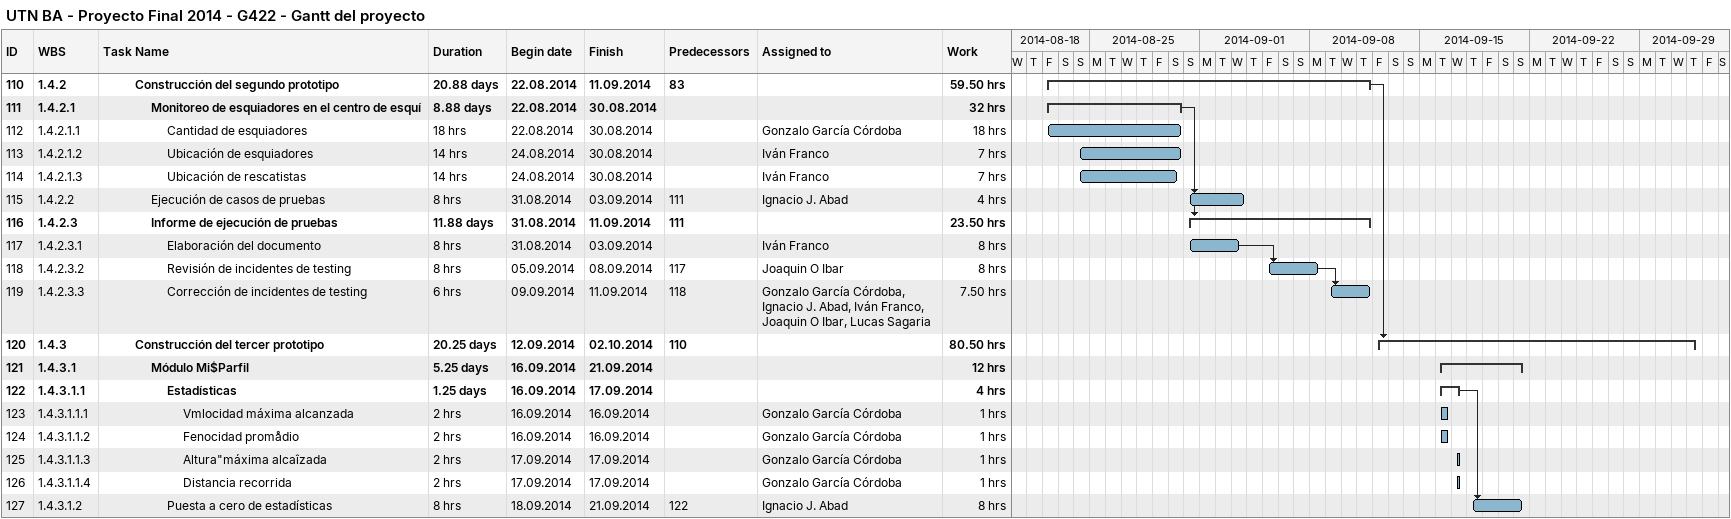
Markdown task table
UTN BA - Proyecto Final 2014 - G422 - Gantt del proyecto

| ID | WBS | Task | Duration | Start | Finish | Predecessors | Resources | Work (h) |
|---|---|---|---|---|---|---|---|---|
| 110 | 1.4.2 | **Construcción del segundo prototipo** | 20.88d | 2014-08-22 | 2014-09-11 | 83 |  | 59.50 |
| 111 | 1.4.2.1 | **Monitoreo de esquiadores en el centro de esquí** | 8.88d | 2014-08-22 | 2014-08-30 |  |  | 32 |
| 112 | 1.4.2.1.1 | Cantidad de esquiadores | 18h | 2014-08-22 | 2014-08-30 |  | Gonzalo García Córdoba | 18 |
| 113 | 1.4.2.1.2 | Ubicación de esquiadores | 14h | 2014-08-24 | 2014-08-30 |  | Iván Franco | 7 |
| 114 | 1.4.2.1.3 | Ubicación de rescatistas | 14h | 2014-08-24 | 2014-08-30 |  | Iván Franco | 7 |
| 115 | 1.4.2.2 | Ejecución de casos de pruebas | 8h | 2014-08-31 | 2014-09-03 | 111 | Ignacio J. Abad | 4 |
| 116 | 1.4.2.3 | **Informe de ejecución de pruebas** | 11.88d | 2014-08-31 | 2014-09-11 | 111 |  | 23.50 |
| 117 | 1.4.2.3.1 | Elaboración del documento | 8h | 2014-08-31 | 2014-09-03 |  | Iván Franco | 8 |
| 118 | 1.4.2.3.2 | Revisión de incidentes de testing | 8h | 2014-09-05 | 2014-09-08 | 117 | Joaquin O Ibar | 8 |
| 119 | 1.4.2.3.3 | Corrección de incidentes de testing | 6h | 2014-09-09 | 2014-09-11 | 118 | Gonzalo García Córdoba, Ignacio J. Abad, Iván Franco, Joaquin O Ibar, Lucas Sagaria | 7.50 |
| 120 | 1.4.3 | **Construcción del tercer prototipo** | 20.25d | 2014-09-12 | 2014-10-02 | 110 |  | 80.50 |
| 121 | 1.4.3.1 | **Módulo Mi$Parfil** | 5.25d | 2014-09-16 | 2014-09-21 |  |  | 12 |
| 122 | 1.4.3.1.1 | **Estadísticas** | 1.25d | 2014-09-16 | 2014-09-17 |  |  | 4 |
| 123 | 1.4.3.1.1.1 | Vmlocidad máxima alcanzada | 2h | 2014-09-16 | 2014-09-16 |  | Gonzalo García Córdoba | 1 |
| 124 | 1.4.3.1.1.2 | Fenocidad promådio | 2h | 2014-09-16 | 2014-09-16 |  | Gonzalo García Córdoba | 1 |
| 125 | 1.4.3.1.1.3 | Altura"máxima alcaîzada | 2h | 2014-09-17 | 2014-09-17 |  | Gonzalo García Córdoba | 1 |
| 126 | 1.4.3.1.1.4 | Distancia recorrida | 2h | 2014-09-17 | 2014-09-17 |  | Gonzalo García Córdoba | 1 |
| 127 | 1.4.3.1.2 | Puesta a cero de estadísticas | 8h | 2014-09-18 | 2014-09-21 | 122 | Ignacio J. Abad | 8 |
